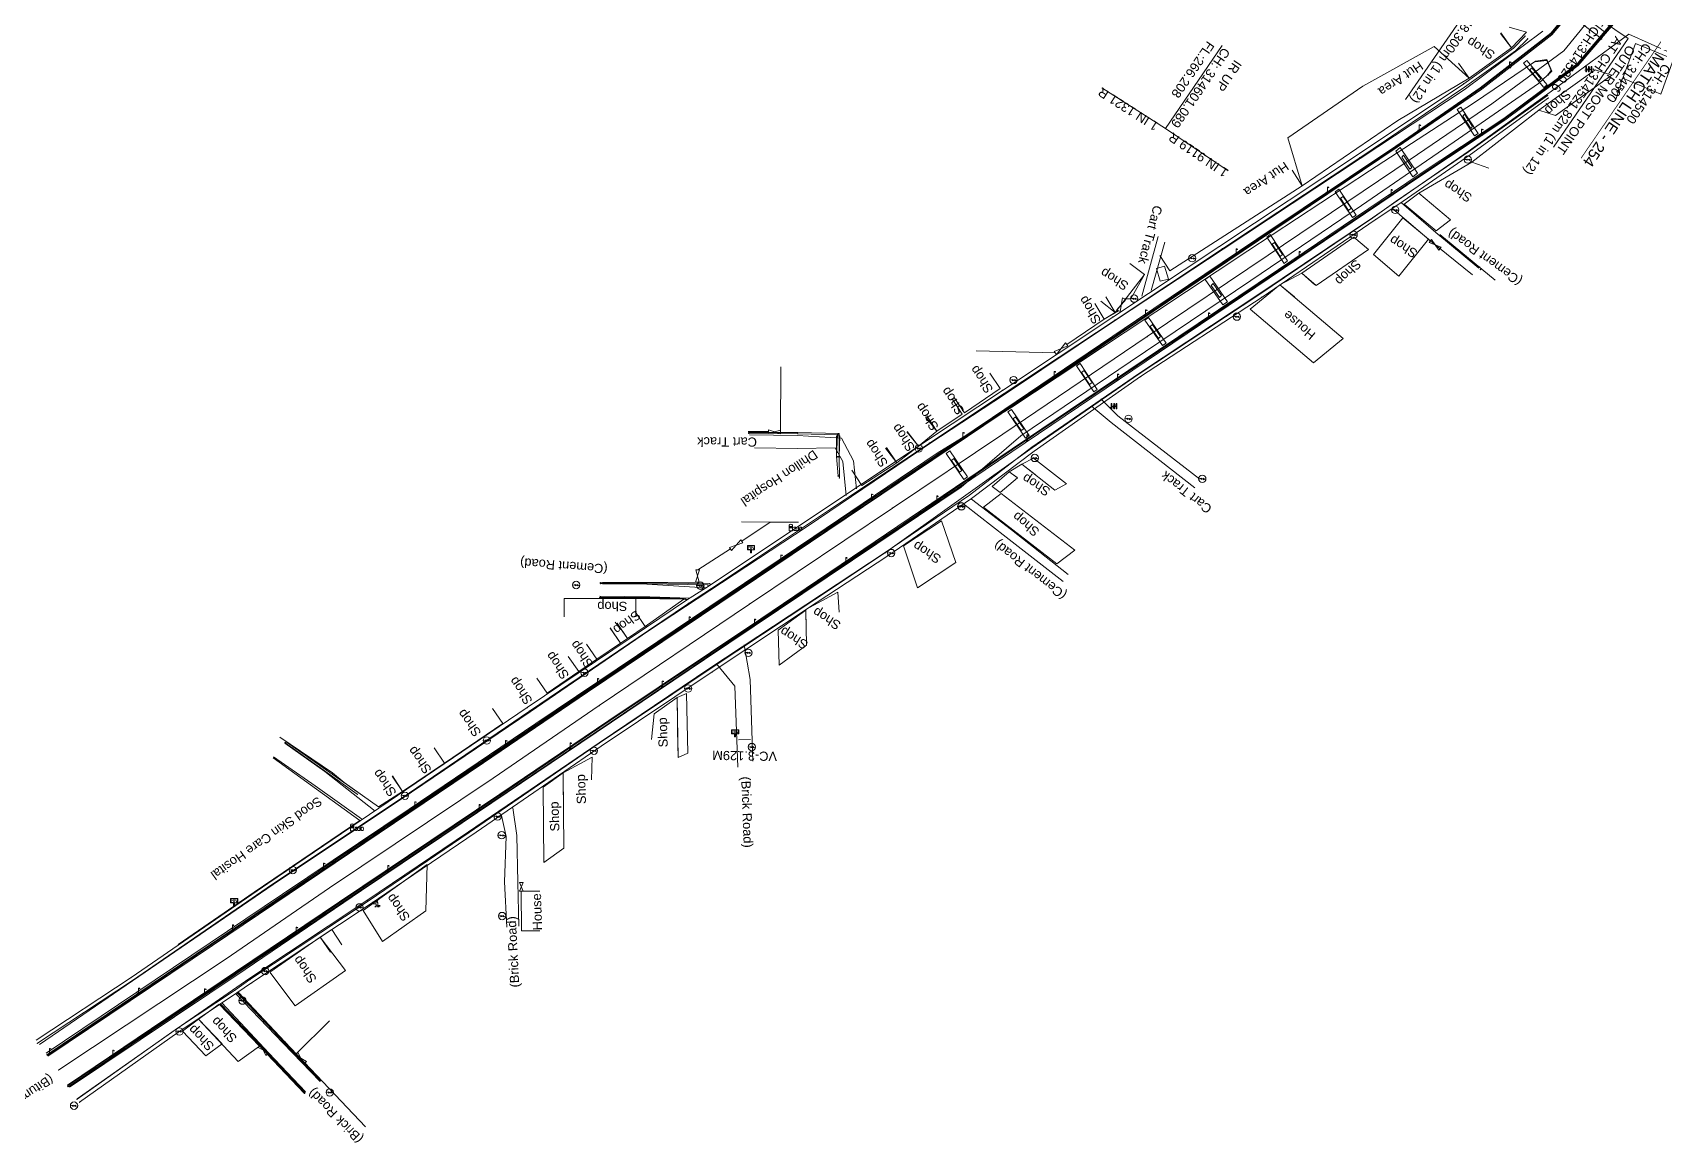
# Model space of a CAD drawing. Header units: metres. Extents: x 628572 to 650094, y 3375792 to 3391117.
# Drawn here: x 632630.9 to 633072.2, y 3388023.7 to 3388325.9 of the extents above; entities that cross this region are included whole.
import ezdxf
from ezdxf.enums import TextEntityAlignment as Align

# ---------------------------------------------------------------- set-up
doc = ezdxf.new("R2010")
doc.units = ezdxf.units.M
doc.header["$MEASUREMENT"] = 0
doc.linetypes.add('DASHED', pattern=[0.75, 0.5, -0.25])
doc.linetypes.add('PHANTOM2', pattern=[1.25, 0.625, -0.125, 0.125, -0.125, 0.125, -0.125])
for name, color, linetype, lineweight in [('Arch', 7, 'Continuous', 0), ('Bridge Parapet', 7, 'Continuous', 0), ('Cart Track', 34, 'Continuous', 0), ('Commercial Building Pucca', 251, 'Continuous', 0), ('Compound Wall', 251, 'Continuous', 0), ('Culvert Parapet', 7, 'Continuous', 0), ('Drain Bottom', 5, 'Continuous', 0), ('Drain Top', 5, 'Continuous', 0), ('Electric Pole', 251, 'Continuous', 0), ('Existing Chainage', 7, 'Continuous', 0), ('Gate', 251, 'Continuous', 0), ('Hut', 251, 'Continuous', 0), ('Lamp_Post', 7, 'Continuous', 0), ('MATCH LINE', 7, 'Continuous', 0), ('Name Board', 251, 'Continuous', 0), ('Ofc Pillar', 7, 'Continuous', 0), ('Piers_Abutment', 7, 'Continuous', 0), ('Residential Building Pucca', 251, 'Continuous', 0), ('Shed', 251, 'Continuous', 0), ("SIRHIND STN SRJ's", 251, 'Continuous', 0), ('Subroad Centre', 34, 'Continuous', 0), ('Subroad Edge', 34, 'Continuous', 0), ('Tap', 8, 'Continuous', 0), ('Text', 251, 'Continuous', 0), ('Transformer', 251, 'Continuous', 0), ('Wing Wall', 7, 'Continuous', 0)]:
    doc.layers.add(name, color=color, linetype=linetype, lineweight=lineweight)
for name, color, linetype in [('Cut & Conn', 190, 'Continuous'), ('Cut & Conn curves up', 192, 'Continuous'), ('cut conn grades up', 192, 'Continuous')]:
    doc.layers.add(name, color=color, linetype=linetype)
doc.styles.add('NB', font='swissbo.ttf', dxfattribs={"height": 1.5})
doc.styles.add('notes', font='romans.shx', dxfattribs={"height": 2})
doc.styles.get("Standard").update_dxf_attribs({"font": 'arial.ttf'})
doc.styles.add('Style-Arial', font='arial.ttf')
doc.styles.add('Text', font='arial.ttf', dxfattribs={"height": 2})

# ---------------------------------------------------------------- blocks, each defined once
blk = doc.blocks.new('GT')
at = {"layer": 'Gate'}
for p, q in [((-0.5, -0.5), (-0.5, 0.5)), ((-0.5, 0.5), (0.5, -0.5)), ((0.5, 0.5), (0.5, -0.5))]:
    blk.add_line(p, q, dxfattribs=at)
at = {"layer": 'Gate', "flags": 128}
blk.add_lwpolyline([(0.5, 0.5), (-0.5, -0.5)], dxfattribs=at)
blk = doc.blocks.new('EP')
blk.add_hatch(color=8).paths.add_polyline_path([(0.31, -0.24), (0.31, 0), (-0.31, -0.19), (-0.31, 0.07), (-0.93, -0.01), (-0.21, 0.16), (-0.21, -0.05), (0.43, 0.15), (0.41, -0.1), (0.94, -0.01)])
at = {"color": 8}
for p, q in [((-0.93, -0.01), (-0.21, 0.16)), ((-0.31, 0.07), (-0.93, -0.01)), ((-0.31, -0.19), (-0.31, 0.07)), ((0.31, 0), (-0.31, -0.19)), ((-0.21, 0.16), (-0.21, -0.05)), ((-0.21, -0.05), (0.43, 0.15)), ((0.31, -0.24), (0.31, 0)), ((0.43, 0.15), (0.41, -0.1)), ((0.94, -0.01), (0.31, -0.24)), ((0.41, -0.1), (0.94, -0.01))]:
    blk.add_line(p, q, dxfattribs=at)
blk.add_circle((0, 0), 1, dxfattribs=at)
blk = doc.blocks.new('LP')
at = {"flags": 128}
for points in [[(0, 0), (0, 1.5)], [(0.25, 1.35), (0.44, 1.35)]]:
    blk.add_lwpolyline(points, dxfattribs=at)
for centre, radius, start, end in [((0.07, 0.99), 0.519, 57.6425, 97.3165), ((0.34, 1.33), 0.094, 11.7012, 168.0476)]:
    blk.add_arc(centre, radius, start, end)
at = {"extrusion": (0, 0, -1)}
blk.add_ellipse((0, 0.01), major_axis=(0.308, 0), ratio=0.400495, dxfattribs=at)
blk.add_ellipse((0.35, 1.36), major_axis=(0.0017, 0.0438), ratio=0.461056, start_param=1.74022, end_param=4.575836)
blk = doc.blocks.new('NB')
for p, q in [((-0.98, 0.82), (-0.98, 1.98)), ((-0.98, 1.98), (0.98, 1.98)), ((-0.98, 0.82), (0.98, 0.82)), ((-0.13, 0.82), (-0.13, 0)), ((-0.13, 0), (0.13, 0)), ((0.13, 0.82), (0.13, 0)), ((0.98, 1.98), (0.98, 0.82))]:
    blk.add_line(p, q)
at = {"style": 'NB', "width": 1.025371}
blk.add_text('NB', height=0.988, rotation=180, dxfattribs=at).set_placement((-0.02, 1.38), align=Align.MIDDLE_CENTER)
blk = doc.blocks.new('OFC')
at = {"ltscale": 5}
for p, q in [((-0.46, 0), (-0.46, 1.23)), ((-0.46, 0), (0.46, 0)), ((0.46, 0), (0.46, 1.23))]:
    blk.add_line(p, q, dxfattribs=at)
at = {"extrusion": (-1, -8.21066e-11, 0), "elevation": 0.34, "flags": 128}
blk.add_lwpolyline([(-1.13, 1.23), (-1.13, 0), (-0.77, 0), (-0.77, 1.23), (-1.13, 1.23)], close=True, dxfattribs=at)
at = {"extrusion": (-2.00765e-10, 1, 0), "elevation": 1.13, "flags": 128}
blk.add_lwpolyline([(-0.38, 1.23), (-0.38, 0), (0.34, 0), (0.34, 1.23), (-0.38, 1.23)], close=True, dxfattribs=at)
at = {"flags": 128}
blk.add_lwpolyline([(0.38, 1.13), (0.38, 0.77), (-0.34, 0.77), (-0.34, 1.13), (0.38, 1.13)], close=True, dxfattribs=at)
at = {"elevation": 1.23, "flags": 128}
blk.add_lwpolyline([(0.38, 0.77), (0.38, 1.13), (-0.34, 1.13), (-0.34, 0.77), (0.38, 0.77)], close=True, dxfattribs=at)
at = {"extrusion": (-8.0306e-11, -1, 0), "elevation": -0.77, "flags": 128}
blk.add_lwpolyline([(-0.34, 1.23), (-0.34, 0), (0.38, 0), (0.38, 1.23), (-0.34, 1.23)], close=True, dxfattribs=at)
at = {"extrusion": (1, -3.28427e-10, 0), "elevation": 0.38, "flags": 128}
blk.add_lwpolyline([(0.77, 1.23), (0.77, 0), (1.13, 0), (1.13, 1.23), (0.77, 1.23)], close=True, dxfattribs=at)
at = {"ltscale": 5}
blk.add_arc((0, 1.36), 0.48, 343.8979, 196.1021, dxfattribs=at)
at = {"ltscale": 5, "style": 'notes'}
blk.add_text('OFC', height=0.246, rotation=0, dxfattribs=at).set_placement((-0.33, 0.84))
at = {"style": 'notes'}
blk.add_text('OFC', height=0.937, rotation=180, dxfattribs=at).set_placement((3.18, 0.99, -359.18))
blk = doc.blocks.new('TAP')
at = {"layer": 'Tap', "color": 8}
for p, q in [((-0.32, 0), (0.32, 0)), ((-1.01, -0.33), (0.24, -0.33)), ((-1.01, -0.75), (-0.18, -0.75)), ((-0.37, -0.12), (-0.37, -0.05)), ((-0.1, -0.17), (-0.32, -0.17)), ((-0.05, -0.22), (-0.05, -0.33)), ((0.03, -0.95), (0.03, -1.32)), ((0.03, -1.32), (0.45, -1.32)), ((0.05, -0.22), (0.05, -0.33)), ((0.1, -0.17), (0.32, -0.17)), ((0.37, -0.12), (0.37, -0.05)), ((0.45, -0.54), (0.45, -1.32))]:
    blk.add_line(p, q, dxfattribs=at)
at = {"layer": 'Tap', "color": 8, "linetype": 'DASHED'}
for p, q in [((-0.37, -1.72), (0.03, -1.32)), ((0.24, -1.32), (0.24, -1.72)), ((0.85, -1.72), (0.45, -1.32))]:
    blk.add_line(p, q, dxfattribs=at)
at = {"layer": 'Tap', "color": 8}
for centre, radius, start, end in [((-0.32, -0.05), 0.0499, 90, 180), ((0.32, -0.05), 0.0499, 0, 90), ((-0.32, -0.12), 0.0499, 180, 270), ((-0.18, -0.95), 0.208, 0, 90), ((-0.1, -0.22), 0.0499, 0, 90), ((0.1, -0.22), 0.0499, 90, 180), ((0.24, -0.54), 0.208, 0, 90), ((0.32, -0.12), 0.0499, 270, 0)]:
    blk.add_arc(centre, radius, start, end, dxfattribs=at)
at = {"layer": 'Tap', "color": 8, "ltscale": 5, "style": 'notes'}
blk.add_text('TAP', height=0.25, rotation=180, dxfattribs=at).set_placement((1.12, -1.15, -147.73))
blk = doc.blocks.new('TRF')
blk.add_hatch(color=256).paths.add_polyline_path([(-0.18, -0.39), (0.02, 0.04), (-0.98, -0.29), (0.38, 0.42), (0.22, -0.04), (0.98, 0.09)])
for p, q in [((-0.69, 0.72), (-0.69, -0.72)), ((-0.52, 0.72), (-0.69, 0.72)), ((-0.52, -0.72), (-0.52, 0.72)), ((0, 0.72), (0, -0.72)), ((0.17, 0.72), (0, 0.72)), ((0.17, -0.72), (0.17, 0.72)), ((0.7, 0.72), (0.7, -0.72)), ((0.87, 0.72), (0.7, 0.72)), ((0.87, -0.72), (0.87, 0.72)), ((-0.69, -0.72), (-0.52, -0.72)), ((0, -0.72), (0.17, -0.72)), ((0.7, -0.72), (0.87, -0.72))]:
    blk.add_line(p, q)
at = {"flags": 128}
blk.add_lwpolyline([(0.22, -0.04), (0.38, 0.42), (-0.98, -0.29), (0.02, 0.04), (-0.18, -0.39), (0.98, 0.09), (0.22, -0.04)], close=True, dxfattribs=at)

msp = doc.modelspace()

# ---------------------------------------------------------------- linework, layer by layer
at = {"layer": 'Arch', "flags": 128}
msp.add_lwpolyline([(632823.0555, 3388133.362), (632826.3945, 3388133.459)], dxfattribs=at)
at = {"layer": 'Bridge Parapet', "flags": 128}
for points in [[(632634.9022, 3388047.4443), (632634.8142, 3388047.6273), (632679.5895, 3388077.845), (632708.8419, 3388097.5548), (632753.2761, 3388127.5346), (632781.6205, 3388146.6855), (632823.0095, 3388174.5735), (632861.7114, 3388200.5746), (632892.278, 3388221.1184), (632931.4389, 3388247.6185), (632964.2435, 3388269.6481), (633002.0654, 3388294.9634), (633025.0375, 3388310.8807), (633044.2146, 3388325.7363), (633055.1686, 3388338.8255), (633060.3684, 3388350.6191), (633060.6414, 3388350.6201)], [(633060.6414, 3388350.6201), (633055.4206, 3388338.6634), (633044.3596, 3388325.5533), (633025.2475, 3388310.7287), (633002.1683, 3388294.7873), (632964.4255, 3388269.4911), (632931.6529, 3388247.3695), (632892.3659, 3388220.9084), (632861.9224, 3388200.3546), (632823.1325, 3388174.3225), (632781.8155, 3388146.4885), (632753.4221, 3388127.2436), (632709.0459, 3388097.3558), (632679.7454, 3388077.595), (632634.9022, 3388047.4443)], [(632640.5806, 3388038.9238), (632640.4696, 3388039.1498), (632686.4339, 3388069.9805), (632714.5513, 3388088.9444), (632758.1934, 3388118.2842), (632787.9249, 3388138.39), (632829.3069, 3388166.158), (632867.9768, 3388192.1812), (632897.6673, 3388212.351), (632937.5433, 3388239.1611), (632970.3359, 3388261.2247), (633008.7538, 3388287.1119), (633031.5309, 3388302.3352), (633051.59, 3388317.2047), (633064.7581, 3388332.7228), (633065.0201, 3388332.5757)], [(633065.0201, 3388332.5757), (633051.719, 3388316.9377), (633031.6999, 3388302.0172), (633008.8218, 3388286.9229), (632937.6783, 3388238.8951), (632868.2048, 3388191.9712), (632829.4649, 3388165.893), (632788.1649, 3388138.08), (632758.3954, 3388118.0102), (632714.7153, 3388088.7274), (632640.5806, 3388038.9238)]]:
    msp.add_lwpolyline(points, dxfattribs=at)
at = {"layer": 'Cart Track', "flags": 128}
for points in [[(632932.9294, 3388254.1594), (632937.3356, 3388270.4151)], [(632939.1855, 3388268.866), (632935.4025, 3388255.7182)], [(632919.1412, 3388224.2624), (632924.5658, 3388219.705), (632947.3136, 3388201.9834)], [(632948.7207, 3388204.2923), (632926.329, 3388221.5239), (632921.7723, 3388226.1712)], [(632826.0656, 3388216.3853), (632839.1986, 3388216.2393), (632851.1725, 3388215.4994), (632854.3781, 3388209.3162), (632855.2015, 3388201.6841)], [(632852.4404, 3388199.8393), (632851.4771, 3388209.1234), (632849.4173, 3388212.8405), (632839.1753, 3388212.6943), (632827.4053, 3388212.8852)]]:
    msp.add_lwpolyline(points, dxfattribs=at)
at = {"layer": 'Commercial Building Pucca', "flags": 128}
for points in [[(633030.6374, 3388325.8309), (633033.5503, 3388321.7671), (633022.0487, 3388313.5229), (633019.1358, 3388317.5868)], [(633032.9087, 3388327.3467), (633037.6136, 3388326.0488), (633033.5503, 3388321.7671), (633030.5801, 3388325.6588)], [(632929.6127, 3388263.0386), (632933.5768, 3388259.9914), (632925.665, 3388249.699), (632921.7009, 3388252.7462)], [(632974.4926, 3388253.9402), (632970.4886, 3388257.2597), (632976.4158, 3388260.4412), (632980.0096, 3388257.2011)], [(632923.0785, 3388253.9779), (632925.665, 3388249.699), (632922.6579, 3388247.8812), (632920.0713, 3388252.1601)], [(632891.5295, 3388233.1343), (632894.3345, 3388228.9952), (632884.632, 3388222.42), (632881.827, 3388226.559)], [(632881.2563, 3388226.1735), (632884.028, 3388222.012), (632877.0997, 3388217.3975), (632874.328, 3388221.559)], [(632873.969, 3388221.296), (632877.0997, 3388217.3975), (632872.0544, 3388213.3459), (632868.9237, 3388217.2444)], [(632868.9961, 3388217.3022), (632872.0534, 3388213.3459), (632866.162, 3388208.7933), (632863.1047, 3388212.7497)], [(632863.4138, 3388212.9793), (632866.159, 3388208.8003), (632856.6856, 3388202.577), (632853.9404, 3388206.756)], [(632898.9864, 3388204.7389), (632896.7899, 3388206.3361), (632900.264, 3388208.3968), (632903.8365, 3388205.5591)], [(632775.6412, 3388166.8359), (632775.6343, 3388171.8359), (632795.1123, 3388171.8625), (632795.1192, 3388166.8625)], [(632795.1123, 3388171.8625), (632808.1883, 3388171.6096), (632797.6878, 3388164.2283)], [(632841.5041, 3388163.0573), (632841.3911, 3388168.8581), (632850.1605, 3388173.5135), (632850.527, 3388168.0709)], [(632794.8866, 3388168.37), (632797.6878, 3388164.2283), (632792.8445, 3388160.9527), (632790.0434, 3388165.0944)], [(632788.1744, 3388163.8059), (632790.9764, 3388159.6648), (632784.5041, 3388155.2853), (632781.7021, 3388159.4264)], [(632790.0128, 3388165.0728), (632792.8485, 3388160.9547), (632790.9724, 3388159.6628), (632788.1368, 3388163.7809)], [(632781.6798, 3388159.4112), (632784.5041, 3388155.2853), (632779.5919, 3388151.9227), (632776.7675, 3388156.0486)], [(632776.7672, 3388156.0483), (632779.5919, 3388151.9227), (632771.0235, 3388146.0563), (632768.1988, 3388150.182)], [(632799.445, 3388133.4481), (632800.115, 3388140.4432), (632806.4024, 3388144.9097), (632806.6066, 3388130.3949)], [(632756.1159, 3388141.9108), (632758.92, 3388137.7711), (632743.0531, 3388127.0233), (632740.249, 3388131.163)], [(632740.25, 3388131.1638), (632743.0531, 3388127.0233), (632731.6405, 3388119.2972), (632728.8375, 3388123.4376)], [(632775.3681, 3388118.3616), (632775.3769, 3388124.365), (632783.2952, 3388128.6104), (632783.1075, 3388122.4277)], [(632728.8816, 3388123.5252), (632731.5945, 3388119.3252), (632725.1362, 3388115.1536), (632715.7757, 3388121.7613)], [(632712.0144, 3388075.5035), (632709.2456, 3388079.6668), (632712.3487, 3388081.7306), (632715.1176, 3388077.5672)]]:
    msp.add_lwpolyline(points, dxfattribs=at)
for points in [[(633063.8147, 3388313.4538), (633067.2724, 3388322.9686), (633077.6181, 3388318.6578), (633074.1602, 3388309.1425), (633063.8147, 3388313.4538)], [(633040.9581, 3388304.7625), (633056.3199, 3388315.7584), (633060.8418, 3388314.3311), (633045.4768, 3388303.3329), (633040.9581, 3388304.7625)], [(633012.9807, 3388271.9076), (633004.3272, 3388279.1892), (633008.2624, 3388282.1689), (633016.9178, 3388274.8857), (633012.9807, 3388271.9076)], [(632995.9242, 3388265.4398), (633003.9679, 3388275.4812), (633010.9255, 3388269.6447), (633002.8747, 3388259.5945), (632995.9242, 3388265.4398)], [(632976.4158, 3388260.4412), (632990.6285, 3388270.1962), (632994.5723, 3388266.7999), (632980.3542, 3388257.0413), (632976.4158, 3388260.4412)], [(632894.3715, 3388200.6862), (632892.1506, 3388202.2894), (632896.7899, 3388206.3361), (632899.0223, 3388204.7246), (632894.3715, 3388200.6862)], [(632912.4176, 3388203.0119), (632903.4441, 3388210.0616), (632900.263, 3388208.3958), (632909.2542, 3388201.3323), (632912.4176, 3388203.0119)], [(632909.795, 3388181.3061), (632889.8082, 3388196.6776), (632894.605, 3388200.3951), (632914.624, 3388184.9989), (632909.795, 3388181.3061)], [(632868.0214, 3388186.1482), (632878.3719, 3388192.9804), (632882.2251, 3388181.5961), (632871.8648, 3388174.7575), (632868.0214, 3388186.1482)], [(632834.125, 3388153.6597), (632833.9007, 3388163.2067), (632841.3981, 3388168.6671), (632841.6224, 3388159.1195), (632834.125, 3388153.6597)], [(632806.4024, 3388144.9097), (632808.9694, 3388146.0095), (632809.3093, 3388129.7045), (632806.6813, 3388128.5786), (632806.4024, 3388144.9097)], [(632770.0741, 3388099.9644), (632769.8886, 3388120.4454), (632775.3769, 3388124.365), (632775.5628, 3388103.8404), (632770.0741, 3388099.9644)], [(632720.9241, 3388086.875), (632738.326, 3388099.3767), (632738.0151, 3388086.8077), (632726.2056, 3388078.4561), (632720.9241, 3388086.875)], [(632702.3722, 3388060.9453), (632695.4679, 3388070.0728), (632709.2456, 3388079.6668), (632716.1499, 3388070.5393), (632702.3722, 3388060.9453)], [(632676.119, 3388057.3172), (632681.7562, 3388061.3638), (632692.6804, 3388049.956), (632686.8668, 3388045.7829), (632676.119, 3388057.3172)], [(632678.0742, 3388047.3291), (632671.6887, 3388054.0736), (632676.119, 3388057.3172), (632682.5205, 3388050.5559), (632678.0742, 3388047.3291)]]:
    msp.add_lwpolyline(points, close=True, dxfattribs=at)
at = {"layer": 'Compound Wall', "flags": 128}
for points in [[(633062.9605, 3388310.8519), (633063.7857, 3388313.3778)], [(633061.8063, 3388307.367), (633062.5734, 3388309.6379)], [(633040.9631, 3388304.7675), (633022.7243, 3388290.5769)], [(633029.1137, 3388258.5364), (633014.0556, 3388270.9595)], [(632928.0793, 3388253.4428), (632929.8703, 3388253.4306), (632933.6098, 3388260.0084)], [(632912.4384, 3388241.0049), (632922.6259, 3388247.8732)], [(632922.6259, 3388247.8732), (632926.5411, 3388250.1899)], [(632887.8383, 3388239.2517), (632909.3502, 3388238.6891)], [(632834.662, 3388234.8846), (632834.5017, 3388217.1636)], [(632831.3287, 3388217.3279), (632825.7557, 3388217.2573)], [(632824.0215, 3388187.4354), (632831.6709, 3388192.6338), (632839.4179, 3388192.5833)], [(632811.9819, 3388179.5893), (632820.9343, 3388185.3356)], [(632786.0507, 3388176.2252), (632811.9007, 3388176.3163)], [(632698.2086, 3388134.0946), (632712.5779, 3388124.3656), (632715.7757, 3388121.7613)], [(632670.5354, 3388077.6556), (632691.2365, 3388091.8541), (632720.0299, 3388111.419), (632696.4162, 3388128.4877)], [(632702.7823, 3388047.9363), (632711.7139, 3388056.8906)], [(632704.8585, 3388037.1611), (632694.7683, 3388047.7539)], [(632721.5528, 3388027.9599), (632704.9881, 3388045.5251)]]:
    msp.add_lwpolyline(points, dxfattribs=at)
at = {"layer": 'Culvert Parapet', "flags": 128}
msp.add_lwpolyline([(632849.7582, 3388210.5525), (632850.5032, 3388210.4645), (632850.6596, 3388216.1414), (632849.7536, 3388216.1465), (632849.7582, 3388210.5525)], close=True, dxfattribs=at)
at = {"layer": 'cut conn grades up', "linetype": 'Continuous', "lineweight": 0}
msp.add_line((632954.7629, 3388322.3548), (632939.3267, 3388299.8094), dxfattribs=at)
msp.add_lwpolyline([(632956.3778, 3388288.2473), (632939.3267, 3388299.8094), (632922.0058, 3388310.8951)], dxfattribs=at)
at = {"layer": 'Drain Bottom'}
for p in [(633025.1349, 3388261.425), (633025.2299, 3388261.492), (632825.8487, 3388217.021), (632825.8856, 3388216.822), (632839.2086, 3388216.983), (632839.2226, 3388216.694), (632850.1706, 3388216.51), (632850.3486, 3388216.71), (632850.0902, 3388210.362), (632850.3412, 3388210.35), (632850.2808, 3388205.231), (632850.4338, 3388205.121), (632785.4416, 3388175.987), (632785.4597, 3388176.067), (632798.0136, 3388175.933), (632798.0516, 3388176.027), (632814.7296, 3388175.492), (632815.2496, 3388175.836), (632785.3143, 3388171.936), (632785.3234, 3388172.08), (632798.7453, 3388171.902), (632798.8474, 3388172.038), (632798.8504, 3388172.037), (632808.2543, 3388171.768), (632808.3123, 3388171.867), (632808.7883, 3388171.506), (632808.8853, 3388171.55), (632699.7235, 3388132.525), (632699.9045, 3388132.757), (632710.9529, 3388125.092), (632681.8822, 3388061.327), (632682.0043, 3388061.436), (632686.7135, 3388064.285), (632686.9695, 3388064.468), (632695.0212, 3388047.671), (632695.0653, 3388047.769), (632699.4285, 3388051.088), (632699.5995, 3388051.153), (632709.3757, 3388040.567), (632709.4657, 3388040.658), (632705.0095, 3388037.109)]:
    msp.add_point(p, dxfattribs=at)
at = {"layer": 'Drain Top', "flags": 128}
for points in [[(633037.2086, 3388324.9498), (633034.0753, 3388321.694), (633020.5276, 3388311.967), (632991.6402, 3388292.6161), (632954.0994, 3388267.7299), (632924.967, 3388248.421), (632894.9225, 3388228.4652), (632874.5105, 3388214.9737), (632815.1106, 3388175.2911), (632808.8933, 3388171.3395), (632798.0278, 3388164.0553), (632765.6082, 3388142.1237), (632694.9717, 3388094.2769), (632657.7288, 3388068.6446), (632631.8665, 3388051.6155)], [(632632.2345, 3388050.7654), (632658.0967, 3388067.7946), (632696.2736, 3388094.0358), (632731.2944, 3388117.4202), (632766.1781, 3388141.2006), (632798.5637, 3388163.0873), (632809.4592, 3388170.4865), (632815.7165, 3388174.512), (632875.0714, 3388214.1587), (632895.3944, 3388227.6302), (632925.6199, 3388247.61), (632954.8323, 3388267.0488), (632992.2201, 3388291.8061), (633020.7045, 3388310.994), (633034.6563, 3388320.885), (633037.9655, 3388324.2107)], [(632643.0554, 3388035.5167), (632670.3728, 3388054.8147), (632686.1375, 3388065.2685), (632690.0937, 3388068.0642), (632722.2423, 3388089.4469), (632749.7837, 3388108.1428), (632785.1945, 3388132.4522), (632815.3559, 3388152.702), (632843.8843, 3388171.5789), (632863.1133, 3388184.3115), (632903.0523, 3388212.8796), (632931.8538, 3388232.8035), (632965.0554, 3388254.7101), (632995.7389, 3388275.4408), (633002.1673, 3388279.9863), (633021.7993, 3388293.4639), (633043.3364, 3388308.7223)], [(632785.6964, 3388131.5952), (632815.9439, 3388151.852), (632844.2793, 3388170.6209), (632863.7112, 3388183.4785), (632886.4873, 3388199.0318), (632903.6143, 3388211.9436), (632932.5618, 3388232.2494), (632965.6154, 3388253.887), (632996.4569, 3388274.9288), (633002.8602, 3388279.2073), (633022.3832, 3388292.7079), (633043.5983, 3388308.0963)], [(632825.9396, 3388216.8103), (632839.2136, 3388216.6793), (632850.0126, 3388216.3915), (632849.7912, 3388210.4525), (632850.2038, 3388205.1895)], [(632850.5807, 3388204.6315), (632850.5222, 3388210.3755), (632850.4766, 3388216.7225), (632839.2197, 3388217.0023), (632825.9487, 3388217.0333)], [(632785.4707, 3388176.1202), (632798.0457, 3388176.0873), (632815.3396, 3388175.818)], [(632814.7886, 3388175.5481), (632798.0746, 3388175.8573), (632785.5316, 3388175.9002)], [(632785.3683, 3388171.9142), (632798.9383, 3388171.8812), (632808.2463, 3388171.7426), (632808.8933, 3388171.3395)], [(632809.0193, 3388171.5135), (632808.3773, 3388171.8985), (632798.9144, 3388172.0852), (632785.4714, 3388172.2102)], [(632643.7133, 3388034.7006), (632670.5077, 3388053.6616), (632682.1063, 3388061.4788), (632686.4795, 3388064.4595), (632690.5627, 3388067.1632), (632722.5492, 3388088.4078), (632751.7147, 3388108.2467), (632785.6964, 3388131.5952)], [(632699.6505, 3388132.5365), (632710.6629, 3388124.7047), (632719.2904, 3388118.5421)], [(632719.5925, 3388118.9941), (632710.9629, 3388125.1307), (632699.9205, 3388132.8115)], [(632704.9065, 3388037.1011), (632694.9672, 3388047.6659), (632681.8892, 3388061.3128)], [(632682.1063, 3388061.4788), (632695.1393, 3388047.8918), (632705.0755, 3388037.3061)], [(632709.3237, 3388040.5838), (632699.3545, 3388051.0095), (632686.6895, 3388064.4185)], [(632686.9695, 3388064.5384), (632699.5995, 3388051.1755), (632709.4917, 3388040.6778)]]:
    msp.add_lwpolyline(points, dxfattribs=at)
at = {"layer": 'Drain Top'}
for p in [(633034.0753, 3388321.694), (633034.6563, 3388320.885), (633037.2086, 3388324.95), (633037.9655, 3388324.211), (633058.0505, 3388324.16), (633020.5276, 3388311.967), (633020.7045, 3388310.994), (633043.3364, 3388308.722), (633043.5983, 3388308.096), (632991.6402, 3388292.616), (632992.2201, 3388291.806), (633021.7993, 3388293.464), (633022.3832, 3388292.708), (633002.1673, 3388279.986), (633002.8602, 3388279.207), (632995.7389, 3388275.441), (632996.4569, 3388274.929), (632954.0994, 3388267.73), (632954.8323, 3388267.049), (633024.874, 3388262.033), (633025.0459, 3388261.392), (632965.0554, 3388254.71), (632965.6154, 3388253.887), (632924.967, 3388248.421), (632925.6199, 3388247.61), (632931.8538, 3388232.804), (632894.9225, 3388228.465), (632932.5618, 3388232.249), (632895.3944, 3388227.63), (632825.9396, 3388216.81), (632825.9487, 3388217.033), (632839.2136, 3388216.679), (632839.2197, 3388217.002), (632850.0126, 3388216.391), (632850.4766, 3388216.722), (632874.5105, 3388214.974), (632875.0714, 3388214.159), (632903.0523, 3388212.88), (632903.6143, 3388211.944), (632849.7912, 3388210.453), (632850.5222, 3388210.375), (632850.2038, 3388205.189), (632850.5807, 3388204.631), (632886.4873, 3388199.032), (632863.1133, 3388184.312), (632863.7112, 3388183.478), (632785.4707, 3388176.12), (632785.5316, 3388175.9), (632798.0457, 3388176.087), (632798.0746, 3388175.857), (632814.7886, 3388175.548), (632815.1106, 3388175.291), (632815.3396, 3388175.818), (632785.3683, 3388171.914), (632785.4714, 3388172.21), (632798.9144, 3388172.085), (632798.9383, 3388171.881), (632808.2463, 3388171.743), (632808.3773, 3388171.899), (632808.8933, 3388171.34), (632809.0193, 3388171.513), (632815.7165, 3388174.512), (632843.8843, 3388171.579), (632809.4592, 3388170.486), (632844.2793, 3388170.621), (632798.0278, 3388164.055), (632798.5637, 3388163.087), (632815.3559, 3388152.702), (632815.9439, 3388151.852), (632765.6082, 3388142.124), (632766.1781, 3388141.201), (632699.6505, 3388132.537), (632699.9205, 3388132.811), (632785.1945, 3388132.452), (632785.6964, 3388131.595), (632710.6629, 3388124.705), (632710.9629, 3388125.131), (632719.2904, 3388118.542), (632719.5925, 3388118.994), (632731.2944, 3388117.42), (632749.7837, 3388108.143), (632751.7147, 3388108.247), (632694.9717, 3388094.277), (632696.2736, 3388094.036), (632722.2423, 3388089.447), (632722.5492, 3388088.408), (632657.7288, 3388068.645), (632658.0967, 3388067.795), (632686.1375, 3388065.269), (632690.0937, 3388068.064), (632690.5627, 3388067.163), (632681.8892, 3388061.313), (632682.1063, 3388061.479), (632686.4795, 3388064.459), (632686.6895, 3388064.418), (632686.9695, 3388064.538), (632670.3728, 3388054.815), (632670.5077, 3388053.662), (632632.2345, 3388050.765), (632694.9672, 3388047.666), (632695.1393, 3388047.892), (632699.3545, 3388051.01), (632699.5995, 3388051.176), (632709.3237, 3388040.584), (632709.4917, 3388040.678), (632643.0554, 3388035.517), (632643.7133, 3388034.701), (632704.9065, 3388037.101), (632705.0755, 3388037.306)]:
    msp.add_point(p, dxfattribs=at)
at = {"layer": 'Hut', "flags": 128}
msp.add_lwpolyline([(632976.5606, 3388284.1902), (633002.5889, 3388301.9773), (633022.0487, 3388313.5229), (633012.4924, 3388322.1096), (632993.1016, 3388311.289), (632972.5965, 3388297.2175), (632976.5606, 3388284.1902)], close=True, dxfattribs=at)
msp.add_lwpolyline([(632973.8589, 3388288.3975), (632976.5606, 3388284.1902), (632940.5029, 3388261.0359), (632937.8012, 3388265.2431)], dxfattribs=at)
at = {"layer": 'MATCH LINE', "linetype": 'PHANTOM2', "ltscale": 15, "const_width": 0.2}
msp.add_lwpolyline([(633110.181, 3388375.7841), (633052.4544, 3388291.6825)], dxfattribs=at)
at = {"layer": 'Piers_Abutment', "flags": 128}
for points in [[(633059.1966, 3388325.8692), (633051.2511, 3388331.9408), (633050.036, 3388330.3938), (633057.9815, 3388324.3223), (633059.1966, 3388325.8692)], [(633042.2965, 3388310.9024), (633036.824, 3388317.5328), (633037.7311, 3388318.2807), (633043.2049, 3388311.6487), (633042.2965, 3388310.9024)], [(633041.4997, 3388313.2755), (633041.0057, 3388312.7455), (633038.5489, 3388315.7707), (633039.0429, 3388316.3006), (633041.4997, 3388313.2755)], [(633019.6921, 3388305.6001), (633018.7131, 3388304.9871), (633023.4986, 3388297.7858), (633024.4777, 3388298.3988), (633019.6921, 3388305.6001)], [(633020.748, 3388303.663), (633020.254, 3388303.133), (633022.4567, 3388299.8249), (633022.9508, 3388300.3548), (633020.748, 3388303.663)], [(633002.0023, 3388293.6174), (633006.7048, 3388286.612), (633007.9578, 3388287.5959), (633003.2553, 3388294.6013), (633002.0023, 3388293.6174)], [(633006.3709, 3388289.208), (633005.8769, 3388288.6781), (633003.6471, 3388291.9842), (633004.1412, 3388292.5142), (633006.3709, 3388289.208)], [(632985.5665, 3388282.5716), (632990.2349, 3388275.5492), (632991.234, 3388276.2062), (632986.5655, 3388283.2285), (632985.5665, 3388282.5716)], [(632989.8861, 3388278.0642), (632989.1651, 3388277.5023), (632986.9773, 3388280.7875), (632987.7134, 3388281.2604), (632989.8861, 3388278.0642)], [(632966.9085, 3388270.2119), (632971.631, 3388263.0056), (632972.5801, 3388263.7145), (632967.8562, 3388270.9229), (632966.9085, 3388270.2119)], [(632971.1682, 3388265.5186), (632970.5952, 3388264.9757), (632968.3954, 3388268.2888), (632969.0054, 3388268.7048), (632971.1682, 3388265.5186)], [(632950.1247, 3388258.7042), (632954.9132, 3388251.7368), (632956.2213, 3388252.6237), (632951.4328, 3388259.5911), (632950.1247, 3388258.7042)], [(632952.3266, 3388257.578), (632951.7746, 3388257.046), (632954.0273, 3388253.7889), (632954.5794, 3388254.3208), (632952.3266, 3388257.578)], [(632933.6739, 3388247.6474), (632938.5164, 3388240.675), (632939.5224, 3388241.3779), (632934.6799, 3388248.3503), (632933.6739, 3388247.6474)], [(632935.7558, 3388246.4472), (632935.1758, 3388245.9163), (632937.3905, 3388242.6171), (632937.9706, 3388243.1481), (632935.7558, 3388246.4472)], [(632915.105, 3388235.1717), (632919.7935, 3388228.0974), (632920.7775, 3388228.7733), (632916.089, 3388235.8477), (632915.105, 3388235.1717)], [(632919.3816, 3388230.6044), (632918.6216, 3388230.0755), (632916.4468, 3388233.3356), (632917.2069, 3388233.8646), (632919.3816, 3388230.6044)], [(632896.4511, 3388222.6121), (632897.4341, 3388223.287), (632902.1786, 3388216.1877), (632901.1951, 3388215.5125), (632896.4511, 3388222.6121)], [(632900.7307, 3388217.9928), (632900.0297, 3388217.5618), (632897.8519, 3388220.72), (632898.514, 3388221.2759), (632900.7307, 3388217.9928)], [(632880.6463, 3388212.0413), (632885.4348, 3388204.9609), (632884.3947, 3388204.248), (632879.6061, 3388211.3285), (632880.6463, 3388212.0413)], [(632881.7141, 3388209.9492), (632881.052, 3388209.3932), (632883.2578, 3388206.255), (632883.9308, 3388206.666), (632881.7141, 3388209.9492)]]:
    msp.add_lwpolyline(points, close=True, dxfattribs=at)
for points in [[(633008.2624, 3388282.1689), (633022.7243, 3388290.5769), (633027.3578, 3388288.9982)], [(632831.6709, 3388192.6338), (632823.9239, 3388192.6844)]]:
    msp.add_lwpolyline(points, dxfattribs=at)
at = {"layer": 'Residential Building Pucca', "flags": 128}
msp.add_lwpolyline([(632979.651, 3388235.963), (632962.4011, 3388250.5633), (632970.4886, 3388257.2597), (632987.741, 3388242.6573), (632979.651, 3388235.963)], close=True, dxfattribs=at)
msp.add_lwpolyline([(632769.0416, 3388081.3799), (632764.0417, 3388081.3488), (632763.9745, 3388092.1618), (632768.9744, 3388092.1929)], dxfattribs=at)
at = {"layer": 'Shed', "flags": 128}
msp.add_lwpolyline([(632936.8489, 3388261.7041), (632937.8867, 3388258.2041), (632940.1357, 3388258.8039), (632939.0908, 3388262.3281), (632936.8489, 3388261.7041)], close=True, dxfattribs=at)
at = {"layer": "SIRHIND STN SRJ's", "color": 88, "lineweight": 13, "flags": 128}
for points in [[(633004.7073, 3388307.6706), (633036.0672, 3388353.228)], [(633044.9809, 3388294.6742), (633065.2548, 3388324.2452), (633054.0986, 3388331.8135), (633069.8395, 3388355.066)]]:
    msp.add_lwpolyline(points, dxfattribs=at)
at = {"layer": 'Subroad Centre', "flags": 128}
msp.add_lwpolyline([(633068.5514, 3388363.2855), (633066.4943, 3388349.1866), (633059.8594, 3388335.7771), (633047.7733, 3388320.887), (633028.1612, 3388306.4844), (633005.9311, 3388291.3351), (632967.2432, 3388265.2759), (632934.3476, 3388243.1483), (632895.0136, 3388216.5632), (632864.9991, 3388196.4464), (632826.0822, 3388170.2932), (632785.1792, 3388142.6922), (632756.2868, 3388122.8914), (632711.7206, 3388093.0506), (632683.6612, 3388073.7667), (632638.0299, 3388043.471)], dxfattribs=at)
at = {"layer": 'Subroad Centre'}
for p in [(633047.7733, 3388320.887), (633028.1612, 3388306.484), (633005.9311, 3388291.335), (632967.2432, 3388265.276), (632934.3476, 3388243.148), (632895.0136, 3388216.563), (632864.9991, 3388196.446), (632826.0822, 3388170.293), (632785.1792, 3388142.692), (632756.2868, 3388122.891), (632711.7206, 3388093.051), (632683.6612, 3388073.767), (632638.0299, 3388043.471)]:
    msp.add_point(p, dxfattribs=at)
at = {"layer": 'Subroad Edge', "flags": 128}
for points in [[(633073.4733, 3388376.0271), (633073.9253, 3388362.6031), (633070.9021, 3388346.6163), (633064.5931, 3388332.9208), (633051.432, 3388317.3667), (633031.4559, 3388302.5092), (633008.6268, 3388287.3999), (632970.1389, 3388261.4387), (632937.4213, 3388239.4531), (632897.5893, 3388212.566), (632829.1989, 3388166.317), (632787.7729, 3388138.5811), (632758.1304, 3388118.5622), (632714.4363, 3388089.2154), (632686.1919, 3388070.1675), (632640.3816, 3388039.3069)], [(633063.3484, 3388364.1749), (633060.9274, 3388350.569), (633055.5576, 3388338.4904), (633044.5186, 3388325.2582), (633025.4535, 3388310.4886), (633002.4263, 3388294.6593), (632964.6685, 3388269.2861), (632931.8399, 3388247.1405), (632862.0814, 3388200.2046), (632823.2825, 3388174.1075), (632782.0305, 3388146.3485), (632753.6381, 3388127.1046), (632709.1589, 3388097.0978), (632679.8664, 3388077.362), (632635.0592, 3388047.2092)], [(632632.7944, 3388050.4424), (632658.1267, 3388067.7736), (632696.3706, 3388093.9508), (632731.2503, 3388117.2032), (632766.3411, 3388141.0076), (632798.6017, 3388163.0273), (632841.7558, 3388191.3911), (632875.1674, 3388213.9997), (632895.4884, 3388227.3612), (632925.7379, 3388247.5819), (632955.0033, 3388266.9738), (632992.3351, 3388291.6081), (633020.6515, 3388310.293), (633042.0597, 3388326.2764)], [(632643.0574, 3388035.6487), (632670.3158, 3388054.8097), (632690.1008, 3388068.4392), (632721.8963, 3388089.5979), (632749.5787, 3388108.2709), (632785.1745, 3388132.5132), (632815.325, 3388152.848), (632863.0323, 3388184.3535), (632886.0054, 3388199.9749), (632902.9764, 3388212.9846), (632931.9888, 3388232.9935), (632964.9774, 3388254.8261), (632995.6959, 3388275.5018), (633021.7303, 3388293.5179), (633043.0434, 3388308.9614), (633065.4376, 3388325.4347)], [(633382.5955, 3388121.0152), (633359.8637, 3388136.6924), (633342.1744, 3388147.996), (633337.2879, 3388151.7247), (633332.1491, 3388153.4404), (633292.1506, 3388177.7381), (633257.1585, 3388197.8041), (633209.2135, 3388228.0842), (633188.2785, 3388241.6417), (633170.5393, 3388253.334), (633166.9795, 3388255.6523), (633161.2697, 3388258.8407), (633131.0921, 3388278.3999), (633128.4083, 3388280.0341), (633113.7048, 3388287.4432), (633112.4578, 3388287.7473), (633107.0252, 3388292.4377), (633090.3784, 3388308.7319), (633077.5962, 3388320.0438), (633065.4376, 3388325.4347)], [(633040.0281, 3388318.1006), (633023.1492, 3388306.6918), (632994.8619, 3388288.2599), (632961.7943, 3388266.5163), (632928.3297, 3388244.3038), (632897.5472, 3388223.891), (632877.1962, 3388211.4195), (632843.6436, 3388188.749), (632801.1335, 3388160.1691), (632767.9548, 3388137.8095), (632733.4031, 3388114.486), (632698.9714, 3388091.3756), (632634.5983, 3388048.0903)], [(633040.0281, 3388318.1006), (633043.1615, 3388318.5429), (633044.5259, 3388315.4122), (633040.9236, 3388312.0775)], [(632640.9966, 3388038.8048), (632688.7759, 3388070.8133), (632720.4695, 3388092.378), (632747.9109, 3388110.784), (632784.3227, 3388135.3473), (632813.8401, 3388155.1981), (632860.7644, 3388186.6837), (632883.7146, 3388202.137), (632899.9556, 3388216.0938), (632929.7261, 3388236.2157), (632962.5987, 3388258.3752), (632992.7382, 3388278.833), (633017.9364, 3388296.1232), (633040.9236, 3388312.0775)], [(633022.8828, 3388259.9168), (633011.1455, 3388269.5167), (633001.2021, 3388277.8874)], [(633024.6769, 3388261.7267), (633012.8996, 3388271.4686), (633003.5552, 3388279.5232)], [(632912.8598, 3388178.3749), (632897.4157, 3388190.526), (632886.5213, 3388198.8748)], [(632911.4997, 3388176.459), (632895.9516, 3388188.5171), (632884.7712, 3388197.2429)], [(632814.1526, 3388174.7771), (632798.1146, 3388175.7743), (632786.0485, 3388175.8431)], [(632809.8393, 3388171.8924), (632798.9224, 3388172.3152), (632785.3524, 3388172.5082)], [(632827.0381, 3388127.5442), (632826.2297, 3388149.8002), (632824.6434, 3388159.2304)], [(632822.932, 3388125.8995), (632822.0956, 3388147.9225), (632817.103, 3388154.0429)], [(632724.1491, 3388113.9397), (632710.5099, 3388124.7267), (632699.5805, 3388132.4615)], [(632720.4789, 3388111.812), (632707.8266, 3388120.8109), (632696.5262, 3388128.7007)], [(632761.6652, 3388114.82), (632762.7736, 3388107.2659), (632763.0367, 3388094.5619)], [(632759.4017, 3388094.7121), (632759.8436, 3388107.0191), (632758.609, 3388112.7432)], [(632759.4027, 3388094.7021), (632760.0618, 3388082.3091)], [(632763.0367, 3388094.5619), (632763.3348, 3388082.6298)], [(632705.2385, 3388037.4911), (632695.2813, 3388048.0738), (632682.4103, 3388061.7478)], [(632709.2007, 3388040.3648), (632699.1495, 3388050.7705), (632686.2795, 3388064.1985)]]:
    msp.add_lwpolyline(points, dxfattribs=at)
at = {"layer": 'Wing Wall', "flags": 128}
msp.add_lwpolyline([(633040.097, 3388317.8966), (633040.05, 3388317.9786), (633043.1671, 3388318.3773), (633044.4149, 3388315.5403), (633043.4108, 3388314.2253), (633043.3228, 3388314.2643), (633044.3689, 3388315.5693), (633043.1561, 3388318.2933), (633040.097, 3388317.8966)], close=True, dxfattribs=at)

# ---------------------------------------------------------------- block references
at = {"layer": 'Electric Pole'}
for p in [(633021.6581, 3388291.3129), (633001.8781, 3388277.6164), (632990.5546, 3388270.8282), (632946.6051, 3388264.4534), (632930.8003, 3388253.4616), (632958.783, 3388248.5615), (632897.9797, 3388231.298), (632929.2559, 3388220.7467), (632872.1763, 3388212.6859), (632903.7451, 3388210.0886), (632949.3537, 3388204.4072), (632883.7472, 3388196.874), (632883.7822, 3388196.957), (632864.6862, 3388184.2054), (632778.8996, 3388175.5067), (632812.6886, 3388175.3382), (632812.7756, 3388175.2942), (632825.7893, 3388157.0523), (632781.1929, 3388151.6365), (632809.4015, 3388147.3255), (632754.5805, 3388133.1855), (632783.7423, 3388130.3864), (632826.7344, 3388131.3972), (632732.2864, 3388118.1251), (632757.539, 3388112.4853), (632758.6206, 3388107.3742), (632701.7579, 3388097.8994), (632701.7689, 3388097.8754), (632719.9102, 3388087.74), (632758.732, 3388085.3842), (632694.2529, 3388070.4129), (632688.0523, 3388062.3574), (632670.8937, 3388053.9646), (632642.2062, 3388033.7587), (632711.8145, 3388037.3696)]:
    msp.add_blockref('EP', p, dxfattribs=at)
at = {"layer": 'Gate'}
for p, xscale, zscale, rotation in [((633062.767, 3388310.2449), 1.274191901395529, 1.128801090270349, 251.9958025687955), ((633012.7274, 3388268.1126), 3.337304301912758, 1.82682902919588, 140.9958025688036), ((632927.3102, 3388251.8163), 3.598256938287383, 1.896907203393825, 64.99580256880103), ((632910.8943, 3388239.847), 3.85999999996288, 1.964688270429403, 36.9958025688014), ((632832.8972, 3388217.1812), 3.299127460401158, 1.816350037961064, 358.9958025688061), ((632822.4779, 3388186.3855), 3.733573221559649, 1.932245642137575, 33.99580256880179), ((632811.9418, 3388177.9603), 3.298970142283043, 1.816306731332305, 88.99580256880066), ((632763.9611, 3388093.3308), 2.334360083418761, 1.527861277544123, 90.99580256880549), ((632693.7268, 3388048.8529), 3.030968986831272, 1.740967830498677, 133.9958025688088), ((632703.9347, 3388046.6932), 3.390165335522979, 1.84124016236964, 132.9958025688013)]:
    msp.add_blockref('GT', p, dxfattribs=dict(at, xscale=xscale, zscale=zscale, rotation=rotation))
at = {"layer": 'Lamp_Post'}
for p in [(633033.0179, 3388316.4181), (633049.8899, 3388315.6419), (633008.3807, 3388299.2529), (633025.3786, 3388298.0906), (632983.3994, 3388282.3527), (633000.7434, 3388281.6555), (632958.5422, 3388265.5235), (632975.6842, 3388264.7793), (632933.922, 3388248.9193), (632951.0179, 3388248.1121), (632908.9988, 3388232.1602), (632926.2307, 3388231.4449), (632884.1645, 3388215.484), (632901.5915, 3388214.8557), (632859.3373, 3388198.7518), (632877.0513, 3388198.2655), (632834.6371, 3388182.1716), (632852.277, 3388181.4553), (632809.6429, 3388165.3595), (632827.4078, 3388164.7162), (632784.6776, 3388148.5783), (632802.3166, 3388147.864), (632759.6894, 3388131.6581), (632777.2264, 3388131.0178), (632734.9772, 3388114.9959), (632752.4621, 3388114.2266), (632710.118, 3388098.2517), (632727.5989, 3388097.6625), (632685.3097, 3388081.4496), (632702.6817, 3388080.8623), (632659.7135, 3388064.2864), (632677.7464, 3388064.0571), (632635.5263, 3388047.8372), (632652.7592, 3388047.3279)]:
    msp.add_blockref('LP', p, dxfattribs=at)
at = {"layer": 'Name Board'}
for p in [(632826.5133, 3388184.2522), (632822.1646, 3388134.1295), (632685.7782, 3388088.1815)]:
    msp.add_blockref('NB', p, dxfattribs=at)
at = {"layer": 'Ofc Pillar'}
for p in [(632837.3067, 3388190.2654), (632717.9387, 3388108.6152)]:
    msp.add_blockref('OFC', p, dxfattribs=at)
at = {"layer": 'Tap'}
msp.add_blockref('TAP', (632724.4553, 3388089.4937), dxfattribs=at)
at = {"layer": 'Transformer'}
for p in [(633054.4951, 3388315.9128), (632925.2412, 3388224.156)]:
    msp.add_blockref('TRF', p, dxfattribs=at)

# ---------------------------------------------------------------- texts
at = {"layer": 'Cart Track', "style": 'Text'}
for rotation, p in [(254.834073, (632936.1253, 3388279.0667)), (179.657193, (632828.129, 3388215.6535)), (142.079518, (632952.2181, 3388196.7101))]:
    msp.add_text('Cart Track', height=2.5, rotation=rotation, dxfattribs=at).set_placement(p)
at = {"layer": 'Cut & Conn', "linetype": 'Continuous', "lineweight": 0, "insert": (633075.9359, 3388316.9828), "char_height": 2.5, "attachment_point": 4, "rotation": 236.566068, "line_spacing_factor": 0.6, "style": 'Style-Arial'}
msp.add_mtext('CH: 314500', dxfattribs=at)
at = {"layer": 'Cut & Conn curves up', "lineweight": 0, "insert": (633064.7833, 3388339.7185), "char_height": 2.5, "attachment_point": 4, "rotation": 236.566068, "line_spacing_factor": 0.6, "style": 'Style-Arial'}
msp.add_mtext('TTP1 AT CH:314520.6', dxfattribs=at)
at = {"layer": 'cut conn grades up', "linetype": 'Continuous', "lineweight": 0, "char_height": 2.5, "style": 'Style-Arial'}
for s, insert, attachment_point, rotation, line_spacing_factor in [(' IR UP \\PCH: 314601.089\\P FL:266.208', (632956.0403, 3388321.3436), 4, 235.601783, 1.08), ('1 IN 1321 R', (632937.7402, 3388301.0772), 7, 147.380084, 0.84), ('1 IN 9119 R', (632941.3038, 3388298.854), 9, 145.85939, 0.84)]:
    msp.add_mtext(s, dxfattribs=dict(at, insert=insert, attachment_point=attachment_point, rotation=rotation, line_spacing_factor=line_spacing_factor))
at = {"layer": 'Existing Chainage', "color": 7, "lineweight": 0, "insert": (633070.7435, 3388322.6173), "char_height": 2.5, "attachment_point": 4, "rotation": 235.534611, "line_spacing_factor": 0.6, "style": 'Style-Arial'}
msp.add_mtext('CH: 314500', dxfattribs=at)
at = {"layer": 'MATCH LINE', "linetype": 'Continuous'}
msp.add_text('MATCH LINE - 254', height=3, rotation=236.234519, dxfattribs=at).set_placement((633072.8518, 3388320.6652))
at = {"layer": "SIRHIND STN SRJ's", "color": 88, "lineweight": 13, "char_height": 2.5, "width": 53.982498, "attachment_point": 4, "line_spacing_factor": 0.648, "style": 'Style-Arial'}
for s, insert, rotation in [('\\A1;SRJ AT {\\A0;CH:314548.300m (1 in 12)}', (633037.2686, 3388351.8041), 235.458112), ('\\A1;\\pxsm1;OUTER MOST POINT\\PAT {\\A0;CH:314521.82m (1 in 12)}', (633064.2868, 3388323.405), 235.673024)]:
    msp.add_mtext(s, dxfattribs=dict(at, insert=insert, rotation=rotation))
at = {"layer": 'Subroad Centre', "style": 'Text'}
msp.add_text('(Bitumen Road)', height=2.5, rotation=213.966662, dxfattribs=at).set_placement((632635.5735, 3388042.3925))
at = {"layer": 'Subroad Edge', "style": 'Text'}
for s, rotation, p in [('(Cement Road)', 144.1943, (633036.673, 3388258.779)), ('(Cement Road)', 141.984212, (632912.646, 3388173.2144)), ('(Cement Road)', 175.713992, (632787.5356, 3388181.0798)), ('(Brick Road)', 272.080144, (632823.8239, 3388123.3295)), ('(Brick Road)', 92.898966, (632763.4471, 3388065.9988)), ('(Brick Road)', 134.723415, (632721.0762, 3388024.9618))]:
    msp.add_text(s, height=2.5, rotation=rotation, dxfattribs=at).set_placement(p)
at = {"layer": 'Text'}
for s, rotation, p in [('Shop', 148.11415, (633029.2688, 3388320.4898)), ('Hut Area', 213.963179, (633008.3864, 3388318.2254)), ('Shop', 222.360474, (633048.3192, 3388310.5383)), ('Hut Area', 213.963179, (632971.7992, 3388290.8572)), ('Shop', 148.11415, (633023.0475, 3388281.6188)), ('Shop', 148.11415, (633008.202, 3388266.4733)), ('Shop', 224.609668, (632991.0987, 3388264.3198)), ('Shop', 148.11415, (632929.5371, 3388257.6361)), ('Shop', 121.152511, (632921.9056, 3388247.5048)), ('House', 139.755573, (632980.4007, 3388243.9276)), ('Shop', 124.125159, (632892.567, 3388228.7755)), ('Shop', 124.125159, (632884.7302, 3388222.9169)), ('Shop', 124.125159, (632877.7439, 3388218.6083)), ('Shop', 124.125159, (632871.2937, 3388212.9181)), ('Shop', 124.125159, (632863.9395, 3388208.6456)), ('Dhillon Hospital', 213.902096, (632843.5718, 3388212.407)), ('Shop', 148.11415, (632908.2445, 3388201.6341)), ('Shop', 140.696216, (632905.2646, 3388190.4182)), ('Shop', 148.11415, (632878.5097, 3388183.2651)), ('Shop', 180.078166, (632792.8215, 3388170.9332)), ('Shop', 216.681417, (632795.2367, 3388168.773)), ('Shop', 148.11415, (632851.2053, 3388165.2312)), ('Shop', 148.11415, (632842.2992, 3388159.9357)), ('Shop', 124.550962, (632783.755, 3388153.9587)), ('Shop', 124.550962, (632777.1338, 3388150.9304)), ('Shop', 124.550962, (632767.1688, 3388144.0479)), ('Shop', 126.018671, (632753.2098, 3388135.344)), ('Shop', 91.986631, (632803.8477, 3388131.3488)), ('Shop', 126.018671, (632739.7081, 3388125.2479)), ('VC-3.129M', 178.984991, (632833.6158, 3388130.0842)), ('Shop', 126.018671, (632730.1421, 3388119.0281)), ('Shop', 91.986631, (632781.5893, 3388115.8904)), ('Sood Skin Care Hosital', 215.385063, (632708.5991, 3388118.0426)), ('Shop', 91.986631, (632774.3655, 3388108.4474)), ('Shop', 126.018671, (632733.8408, 3388085.1141)), ('House', 91.823824, (632769.6399, 3388081.5073)), ('Shop', 126.018671, (632708.4354, 3388068.2451)), ('Shop', 134.446217, (632686.778, 3388052.3309)), ('Shop', 134.901682, (632680.5464, 3388050.164))]:
    msp.add_text(s, height=2.5, rotation=rotation, dxfattribs=at).set_placement(p)

doc.saveas('drawing.dxf')
